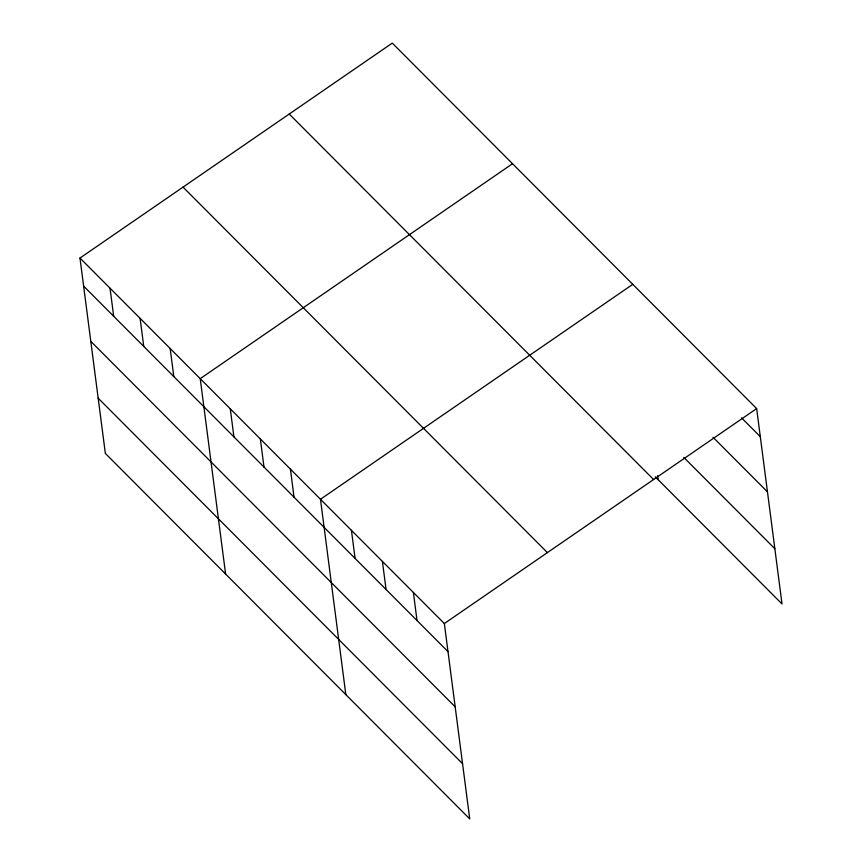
<?xml version="1.0" encoding="UTF-8"?>
<svg xmlns="http://www.w3.org/2000/svg" width="862" height="862" viewBox="0 0 862 862"><rect width="100%" height="100%" fill="white"/><g stroke="black" fill="none" stroke-linecap="round" stroke-linejoin="round"><path stroke-width="1.29" d="M79.983 258.05L444.35 623.538L469.725 818.9L105.347 453.412L79.983 258.05L392.275 43.1L756.653 408.588L782.017 603.95L655.314 476.858M512.524 163.715L200.221 378.666L225.596 574.027M632.762 284.32L320.47 499.27L345.834 694.632M444.35 623.538L756.653 408.588M741.525 417.822L760.295 436.657M713.025 437.26L767.46 491.857M683.814 457.42L774.852 548.738M289.223 114.032L653.59 479.52M183.035 187.119L547.413 552.607M83.625 286.119L447.992 651.607M90.79 341.32L455.168 706.818M98.182 398.201L462.56 763.689M657.62 475.738L658.137 479.681M413.383 592.474L417.025 620.543M382.405 561.41L386.057 589.479M351.437 530.345L355.079 558.404M290.408 469.122L294.05 497.191M260.346 438.973L263.987 467.032M230.283 408.814L233.925 436.883M170.159 348.507L173.801 376.575M140.097 318.358L143.749 346.427M110.034 288.21L113.687 316.268"/></g></svg>
